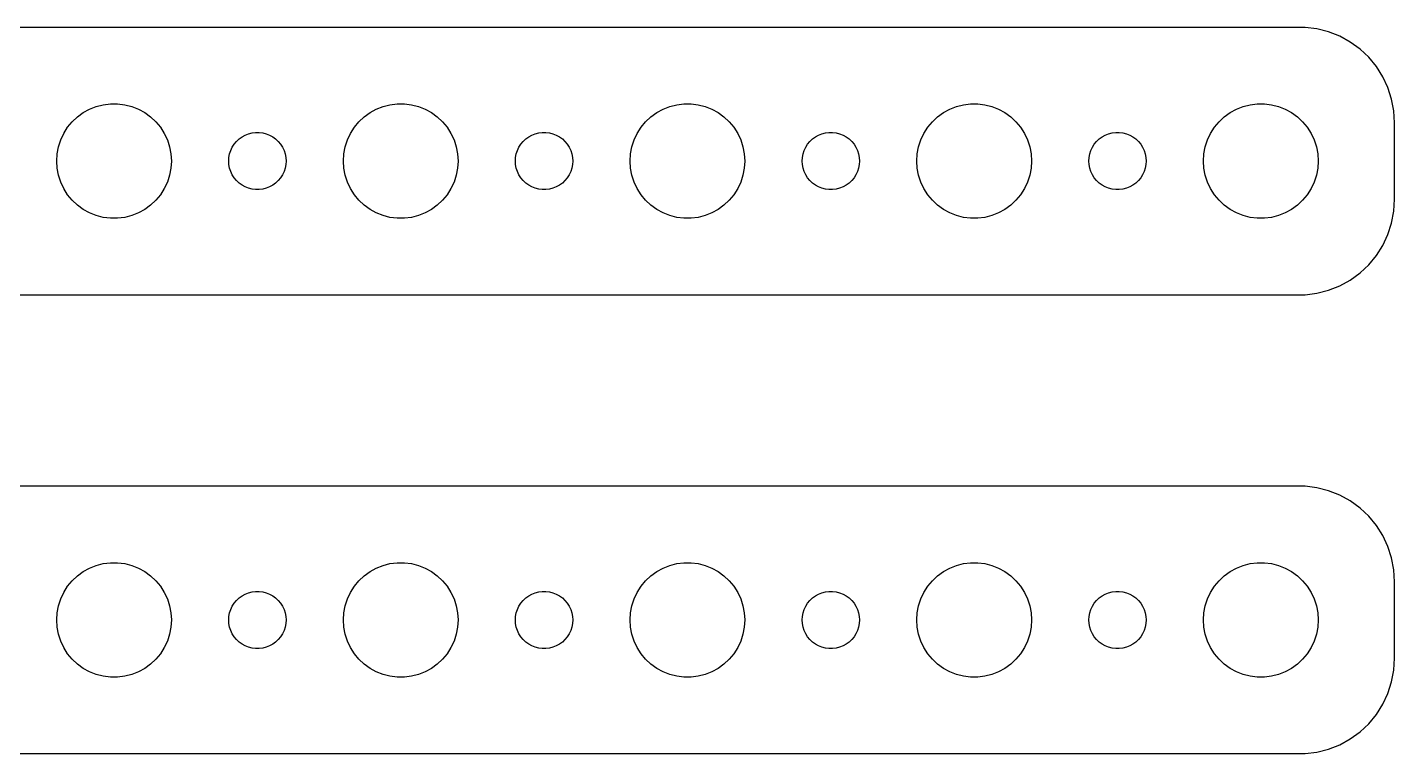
# Model space of a CAD drawing. Header units: metres. Extents: x -142 to 142, y 113 to 223.
# Drawn here: x 70.5 to 142, y 113 to 151 of the extents above; entities that cross this region are included whole.
import ezdxf

# ---------------------------------------------------------------- set-up
doc = ezdxf.new("R2010")
doc.units = ezdxf.units.M

msp = doc.modelspace()

# ---------------------------------------------------------------- linework, layer by layer
for p, q in [((137.314, 150.99), (-137.314, 150.99)), ((137.937, 150.911), (137.314, 150.99)), ((138.545, 150.755), (137.937, 150.911)), ((139.129, 150.524), (138.545, 150.755)), ((139.679, 150.222), (139.129, 150.524)), ((140.187, 149.853), (139.679, 150.222)), ((140.645, 149.423), (140.187, 149.853)), ((141.045, 148.939), (140.645, 149.423)), ((141.382, 148.409), (141.045, 148.939)), ((141.649, 147.841), (141.382, 148.409)), ((141.843, 147.243), (141.649, 147.841)), ((73.3925, 146.533), (73.7227, 146.714)), ((73.7227, 146.714), (74.073, 146.853)), ((74.073, 146.853), (74.4379, 146.947)), ((74.4379, 146.947), (74.8116, 146.994)), ((74.8116, 146.994), (75.1884, 146.994)), ((75.1884, 146.994), (75.5621, 146.947)), ((75.5621, 146.947), (75.927, 146.853)), ((75.927, 146.853), (76.2773, 146.714)), ((76.2773, 146.714), (76.6075, 146.533)), ((88.3925, 146.533), (88.7227, 146.714)), ((88.7227, 146.714), (89.073, 146.853)), ((89.073, 146.853), (89.4379, 146.947)), ((89.4379, 146.947), (89.8116, 146.994)), ((89.8116, 146.994), (90.1884, 146.994)), ((90.1884, 146.994), (90.5621, 146.947)), ((90.5621, 146.947), (90.927, 146.853)), ((90.927, 146.853), (91.2773, 146.714)), ((91.2773, 146.714), (91.6075, 146.533)), ((103.393, 146.533), (103.723, 146.714)), ((103.723, 146.714), (104.073, 146.853)), ((104.073, 146.853), (104.438, 146.947)), ((104.438, 146.947), (104.812, 146.994)), ((104.812, 146.994), (105.188, 146.994)), ((105.188, 146.994), (105.562, 146.947)), ((105.562, 146.947), (105.927, 146.853)), ((105.927, 146.853), (106.277, 146.714)), ((106.277, 146.714), (106.607, 146.533)), ((118.393, 146.533), (118.723, 146.714)), ((118.723, 146.714), (119.073, 146.853)), ((119.073, 146.853), (119.438, 146.947)), ((119.438, 146.947), (119.812, 146.994)), ((119.812, 146.994), (120.188, 146.994)), ((120.188, 146.994), (120.562, 146.947)), ((120.562, 146.947), (120.927, 146.853)), ((120.927, 146.853), (121.277, 146.714)), ((121.277, 146.714), (121.607, 146.533)), ((133.393, 146.533), (133.723, 146.714)), ((133.723, 146.714), (134.073, 146.853)), ((134.073, 146.853), (134.438, 146.947)), ((134.438, 146.947), (134.812, 146.994)), ((134.812, 146.994), (135.188, 146.994)), ((135.188, 146.994), (135.562, 146.947)), ((135.562, 146.947), (135.927, 146.853)), ((135.927, 146.853), (136.277, 146.714)), ((136.277, 146.714), (136.607, 146.533)), ((141.961, 146.627), (141.843, 147.243)), ((72.573, 145.763), (72.8131, 146.054)), ((72.8131, 146.054), (73.0877, 146.312)), ((73.0877, 146.312), (73.3925, 146.533)), ((76.6075, 146.533), (76.9123, 146.312)), ((76.9123, 146.312), (77.1869, 146.054)), ((77.1869, 146.054), (77.427, 145.763)), ((87.573, 145.763), (87.8131, 146.054)), ((87.8131, 146.054), (88.0877, 146.312)), ((88.0877, 146.312), (88.3925, 146.533)), ((91.6075, 146.533), (91.9123, 146.312)), ((91.9123, 146.312), (92.1869, 146.054)), ((92.1869, 146.054), (92.427, 145.763)), ((102.573, 145.763), (102.813, 146.054)), ((102.813, 146.054), (103.088, 146.312)), ((103.088, 146.312), (103.393, 146.533)), ((106.607, 146.533), (106.912, 146.312)), ((106.912, 146.312), (107.187, 146.054)), ((107.187, 146.054), (107.427, 145.763)), ((117.573, 145.763), (117.813, 146.054)), ((117.813, 146.054), (118.088, 146.312)), ((118.088, 146.312), (118.393, 146.533)), ((121.607, 146.533), (121.912, 146.312)), ((121.912, 146.312), (122.187, 146.054)), ((122.187, 146.054), (122.427, 145.763)), ((132.573, 145.763), (132.813, 146.054)), ((132.813, 146.054), (133.088, 146.312)), ((133.088, 146.312), (133.393, 146.533)), ((136.607, 146.533), (136.912, 146.312)), ((136.912, 146.312), (137.187, 146.054)), ((137.187, 146.054), (137.427, 145.763)), ((142, 146), (141.961, 146.627)), ((142, 142), (142, 146)), ((72.2107, 145.104), (72.3711, 145.445)), ((72.3711, 145.445), (72.573, 145.763)), ((77.427, 145.763), (77.6289, 145.445)), ((77.6289, 145.445), (77.7893, 145.104)), ((81.5439, 145.156), (81.6963, 145.266)), ((81.6963, 145.266), (81.8613, 145.357)), ((81.8613, 145.357), (82.0365, 145.427)), ((82.0365, 145.427), (82.2189, 145.473)), ((82.2189, 145.473), (82.4058, 145.497)), ((82.4058, 145.497), (82.5942, 145.497)), ((82.5942, 145.497), (82.7811, 145.473)), ((82.7811, 145.473), (82.9635, 145.427)), ((82.9635, 145.427), (83.1387, 145.357)), ((83.1387, 145.357), (83.3037, 145.266)), ((83.3037, 145.266), (83.4561, 145.156)), ((87.2107, 145.104), (87.3711, 145.445)), ((87.3711, 145.445), (87.573, 145.763)), ((92.427, 145.763), (92.6289, 145.445)), ((92.6289, 145.445), (92.7893, 145.104)), ((96.5439, 145.156), (96.6963, 145.266)), ((96.6963, 145.266), (96.8613, 145.357)), ((96.8613, 145.357), (97.0365, 145.427)), ((97.0365, 145.427), (97.2189, 145.473)), ((97.2189, 145.473), (97.4058, 145.497)), ((97.4058, 145.497), (97.5942, 145.497)), ((97.5942, 145.497), (97.7811, 145.473)), ((97.7811, 145.473), (97.9635, 145.427)), ((97.9635, 145.427), (98.1387, 145.357)), ((98.1387, 145.357), (98.3037, 145.266)), ((98.3037, 145.266), (98.4561, 145.156)), ((102.211, 145.104), (102.371, 145.445)), ((102.371, 145.445), (102.573, 145.763)), ((107.427, 145.763), (107.629, 145.445)), ((107.629, 145.445), (107.789, 145.104)), ((111.544, 145.156), (111.696, 145.266)), ((111.696, 145.266), (111.861, 145.357)), ((111.861, 145.357), (112.036, 145.427)), ((112.036, 145.427), (112.219, 145.473)), ((112.219, 145.473), (112.406, 145.497)), ((112.406, 145.497), (112.594, 145.497)), ((112.594, 145.497), (112.781, 145.473)), ((112.781, 145.473), (112.964, 145.427)), ((112.964, 145.427), (113.139, 145.357)), ((113.139, 145.357), (113.304, 145.266)), ((113.304, 145.266), (113.456, 145.156)), ((117.211, 145.104), (117.371, 145.445)), ((117.371, 145.445), (117.573, 145.763)), ((122.427, 145.763), (122.629, 145.445)), ((122.629, 145.445), (122.789, 145.104)), ((126.544, 145.156), (126.696, 145.266)), ((126.696, 145.266), (126.861, 145.357)), ((126.861, 145.357), (127.036, 145.427)), ((127.036, 145.427), (127.219, 145.473)), ((127.219, 145.473), (127.406, 145.497)), ((127.406, 145.497), (127.594, 145.497)), ((127.594, 145.497), (127.781, 145.473)), ((127.781, 145.473), (127.964, 145.427)), ((127.964, 145.427), (128.139, 145.357)), ((128.139, 145.357), (128.304, 145.266)), ((128.304, 145.266), (128.456, 145.156)), ((132.211, 145.104), (132.371, 145.445)), ((132.371, 145.445), (132.573, 145.763)), ((137.427, 145.763), (137.629, 145.445)), ((137.629, 145.445), (137.789, 145.104)), ((72.0237, 144.376), (72.0943, 144.746)), ((72.0943, 144.746), (72.2107, 145.104)), ((77.7893, 145.104), (77.9057, 144.746)), ((77.9057, 144.746), (77.9763, 144.376)), ((81.0471, 144.373), (81.1053, 144.552)), ((81.1053, 144.552), (81.1855, 144.723)), ((81.1855, 144.723), (81.2865, 144.882)), ((81.2865, 144.882), (81.4065, 145.027)), ((81.4065, 145.027), (81.5439, 145.156)), ((83.4561, 145.156), (83.5934, 145.027)), ((83.5934, 145.027), (83.7135, 144.882)), ((83.7135, 144.882), (83.8145, 144.723)), ((83.8145, 144.723), (83.8947, 144.552)), ((83.8947, 144.552), (83.9529, 144.373)), ((87.0237, 144.376), (87.0943, 144.746)), ((87.0943, 144.746), (87.2107, 145.104)), ((92.7893, 145.104), (92.9057, 144.746)), ((92.9057, 144.746), (92.9763, 144.376)), ((96.0471, 144.373), (96.1053, 144.552)), ((96.1053, 144.552), (96.1855, 144.723)), ((96.1855, 144.723), (96.2865, 144.882)), ((96.2865, 144.882), (96.4065, 145.027)), ((96.4065, 145.027), (96.5439, 145.156)), ((98.4561, 145.156), (98.5934, 145.027)), ((98.5934, 145.027), (98.7135, 144.882)), ((98.7135, 144.882), (98.8145, 144.723)), ((98.8145, 144.723), (98.8947, 144.552)), ((98.8947, 144.552), (98.9529, 144.373)), ((102.024, 144.376), (102.094, 144.746)), ((102.094, 144.746), (102.211, 145.104)), ((107.789, 145.104), (107.906, 144.746)), ((107.906, 144.746), (107.976, 144.376)), ((111.047, 144.373), (111.105, 144.552)), ((111.105, 144.552), (111.186, 144.723)), ((111.186, 144.723), (111.286, 144.882)), ((111.286, 144.882), (111.407, 145.027)), ((111.407, 145.027), (111.544, 145.156)), ((113.456, 145.156), (113.593, 145.027)), ((113.593, 145.027), (113.714, 144.882)), ((113.714, 144.882), (113.814, 144.723)), ((113.814, 144.723), (113.895, 144.552)), ((113.895, 144.552), (113.953, 144.373)), ((117.024, 144.376), (117.094, 144.746)), ((117.094, 144.746), (117.211, 145.104)), ((122.789, 145.104), (122.906, 144.746)), ((122.906, 144.746), (122.976, 144.376)), ((126.047, 144.373), (126.105, 144.552)), ((126.105, 144.552), (126.186, 144.723)), ((126.186, 144.723), (126.286, 144.882)), ((126.286, 144.882), (126.407, 145.027)), ((126.407, 145.027), (126.544, 145.156)), ((128.456, 145.156), (128.593, 145.027)), ((128.593, 145.027), (128.714, 144.882)), ((128.714, 144.882), (128.814, 144.723)), ((128.814, 144.723), (128.895, 144.552)), ((128.895, 144.552), (128.953, 144.373)), ((132.024, 144.376), (132.094, 144.746)), ((132.094, 144.746), (132.211, 145.104)), ((137.789, 145.104), (137.906, 144.746)), ((137.906, 144.746), (137.976, 144.376)), ((72, 144), (72.0237, 144.376)), ((72.0237, 143.624), (72, 144)), ((77.9763, 144.376), (78, 144)), ((78, 144), (77.9763, 143.624)), ((81, 144), (81.0118, 144.188)), ((81.0118, 143.812), (81, 144)), ((81.0118, 144.188), (81.0471, 144.373)), ((81.0471, 143.627), (81.0118, 143.812)), ((83.9529, 144.373), (83.9882, 144.188)), ((83.9882, 143.812), (83.9529, 143.627)), ((83.9882, 144.188), (84, 144)), ((84, 144), (83.9882, 143.812)), ((87, 144), (87.0237, 144.376)), ((87.0237, 143.624), (87, 144)), ((92.9763, 144.376), (93, 144)), ((93, 144), (92.9763, 143.624)), ((96, 144), (96.0118, 144.188)), ((96.0118, 143.812), (96, 144)), ((96.0118, 144.188), (96.0471, 144.373)), ((96.0471, 143.627), (96.0118, 143.812)), ((98.9529, 144.373), (98.9882, 144.188)), ((98.9882, 143.812), (98.9529, 143.627)), ((98.9882, 144.188), (99, 144)), ((99, 144), (98.9882, 143.812)), ((102, 144), (102.024, 144.376)), ((102.024, 143.624), (102, 144)), ((107.976, 144.376), (108, 144)), ((108, 144), (107.976, 143.624)), ((111, 144), (111.012, 144.188)), ((111.012, 143.812), (111, 144)), ((111.012, 144.188), (111.047, 144.373)), ((111.047, 143.627), (111.012, 143.812)), ((113.953, 144.373), (113.988, 144.188)), ((113.988, 143.812), (113.953, 143.627)), ((113.988, 144.188), (114, 144)), ((114, 144), (113.988, 143.812)), ((117, 144), (117.024, 144.376)), ((117.024, 143.624), (117, 144)), ((122.976, 144.376), (123, 144)), ((123, 144), (122.976, 143.624)), ((126, 144), (126.012, 144.188)), ((126.012, 143.812), (126, 144)), ((126.012, 144.188), (126.047, 144.373)), ((126.047, 143.627), (126.012, 143.812)), ((128.953, 144.373), (128.988, 144.188)), ((128.988, 143.812), (128.953, 143.627)), ((128.988, 144.188), (129, 144)), ((129, 144), (128.988, 143.812)), ((132, 144), (132.024, 144.376)), ((132.024, 143.624), (132, 144)), ((137.976, 144.376), (138, 144)), ((138, 144), (137.976, 143.624)), ((72.0943, 143.254), (72.0237, 143.624)), ((72.2107, 142.896), (72.0943, 143.254)), ((77.9057, 143.254), (77.7893, 142.896)), ((77.9763, 143.624), (77.9057, 143.254)), ((81.1053, 143.448), (81.0471, 143.627)), ((81.1855, 143.277), (81.1053, 143.448)), ((81.2865, 143.118), (81.1855, 143.277)), ((81.4065, 142.973), (81.2865, 143.118)), ((83.7135, 143.118), (83.5934, 142.973)), ((83.8145, 143.277), (83.7135, 143.118)), ((83.8947, 143.448), (83.8145, 143.277)), ((83.9529, 143.627), (83.8947, 143.448)), ((87.0943, 143.254), (87.0237, 143.624)), ((87.2107, 142.896), (87.0943, 143.254)), ((92.9057, 143.254), (92.7893, 142.896)), ((92.9763, 143.624), (92.9057, 143.254)), ((96.1053, 143.448), (96.0471, 143.627)), ((96.1855, 143.277), (96.1053, 143.448)), ((96.2865, 143.118), (96.1855, 143.277)), ((96.4065, 142.973), (96.2865, 143.118)), ((98.7135, 143.118), (98.5934, 142.973)), ((98.8145, 143.277), (98.7135, 143.118)), ((98.8947, 143.448), (98.8145, 143.277)), ((98.9529, 143.627), (98.8947, 143.448)), ((102.094, 143.254), (102.024, 143.624)), ((102.211, 142.896), (102.094, 143.254)), ((107.906, 143.254), (107.789, 142.896)), ((107.976, 143.624), (107.906, 143.254)), ((111.105, 143.448), (111.047, 143.627)), ((111.186, 143.277), (111.105, 143.448)), ((111.286, 143.118), (111.186, 143.277)), ((111.407, 142.973), (111.286, 143.118)), ((113.714, 143.118), (113.593, 142.973)), ((113.814, 143.277), (113.714, 143.118)), ((113.895, 143.448), (113.814, 143.277)), ((113.953, 143.627), (113.895, 143.448)), ((117.094, 143.254), (117.024, 143.624)), ((117.211, 142.896), (117.094, 143.254)), ((122.906, 143.254), (122.789, 142.896)), ((122.976, 143.624), (122.906, 143.254)), ((126.105, 143.448), (126.047, 143.627)), ((126.186, 143.277), (126.105, 143.448)), ((126.286, 143.118), (126.186, 143.277)), ((126.407, 142.973), (126.286, 143.118)), ((128.714, 143.118), (128.593, 142.973)), ((128.814, 143.277), (128.714, 143.118)), ((128.895, 143.448), (128.814, 143.277)), ((128.953, 143.627), (128.895, 143.448)), ((132.094, 143.254), (132.024, 143.624)), ((132.211, 142.896), (132.094, 143.254)), ((137.906, 143.254), (137.789, 142.896)), ((137.976, 143.624), (137.906, 143.254)), ((72.3711, 142.555), (72.2107, 142.896)), ((72.573, 142.237), (72.3711, 142.555)), ((77.6289, 142.555), (77.427, 142.237)), ((77.7893, 142.896), (77.6289, 142.555)), ((81.5439, 142.844), (81.4065, 142.973)), ((81.6963, 142.734), (81.5439, 142.844)), ((81.8613, 142.643), (81.6963, 142.734)), ((82.0365, 142.573), (81.8613, 142.643)), ((82.2189, 142.527), (82.0365, 142.573)), ((82.4058, 142.503), (82.2189, 142.527)), ((82.5942, 142.503), (82.4058, 142.503)), ((82.7811, 142.527), (82.5942, 142.503)), ((82.9635, 142.573), (82.7811, 142.527)), ((83.1387, 142.643), (82.9635, 142.573)), ((83.3037, 142.734), (83.1387, 142.643)), ((83.4561, 142.844), (83.3037, 142.734)), ((83.5934, 142.973), (83.4561, 142.844)), ((87.3711, 142.555), (87.2107, 142.896)), ((87.573, 142.237), (87.3711, 142.555)), ((92.6289, 142.555), (92.427, 142.237)), ((92.7893, 142.896), (92.6289, 142.555)), ((96.5439, 142.844), (96.4065, 142.973)), ((96.6963, 142.734), (96.5439, 142.844)), ((96.8613, 142.643), (96.6963, 142.734)), ((97.0365, 142.573), (96.8613, 142.643)), ((97.2189, 142.527), (97.0365, 142.573)), ((97.4058, 142.503), (97.2189, 142.527)), ((97.5942, 142.503), (97.4058, 142.503)), ((97.7811, 142.527), (97.5942, 142.503)), ((97.9635, 142.573), (97.7811, 142.527)), ((98.1387, 142.643), (97.9635, 142.573)), ((98.3037, 142.734), (98.1387, 142.643)), ((98.4561, 142.844), (98.3037, 142.734)), ((98.5934, 142.973), (98.4561, 142.844)), ((102.371, 142.555), (102.211, 142.896)), ((102.573, 142.237), (102.371, 142.555)), ((107.629, 142.555), (107.427, 142.237)), ((107.789, 142.896), (107.629, 142.555)), ((111.544, 142.844), (111.407, 142.973)), ((111.696, 142.734), (111.544, 142.844)), ((111.861, 142.643), (111.696, 142.734)), ((112.036, 142.573), (111.861, 142.643)), ((112.219, 142.527), (112.036, 142.573)), ((112.406, 142.503), (112.219, 142.527)), ((112.594, 142.503), (112.406, 142.503)), ((112.781, 142.527), (112.594, 142.503)), ((112.964, 142.573), (112.781, 142.527)), ((113.139, 142.643), (112.964, 142.573)), ((113.304, 142.734), (113.139, 142.643)), ((113.456, 142.844), (113.304, 142.734)), ((113.593, 142.973), (113.456, 142.844)), ((117.371, 142.555), (117.211, 142.896)), ((117.573, 142.237), (117.371, 142.555)), ((122.629, 142.555), (122.427, 142.237)), ((122.789, 142.896), (122.629, 142.555)), ((126.544, 142.844), (126.407, 142.973)), ((126.696, 142.734), (126.544, 142.844)), ((126.861, 142.643), (126.696, 142.734)), ((127.036, 142.573), (126.861, 142.643)), ((127.219, 142.527), (127.036, 142.573)), ((127.406, 142.503), (127.219, 142.527)), ((127.594, 142.503), (127.406, 142.503)), ((127.781, 142.527), (127.594, 142.503)), ((127.964, 142.573), (127.781, 142.527)), ((128.139, 142.643), (127.964, 142.573)), ((128.304, 142.734), (128.139, 142.643)), ((128.456, 142.844), (128.304, 142.734)), ((128.593, 142.973), (128.456, 142.844)), ((132.371, 142.555), (132.211, 142.896)), ((132.573, 142.237), (132.371, 142.555)), ((137.629, 142.555), (137.427, 142.237)), ((137.789, 142.896), (137.629, 142.555)), ((72.8131, 141.946), (72.573, 142.237)), ((73.0877, 141.688), (72.8131, 141.946)), ((73.3925, 141.467), (73.0877, 141.688)), ((76.9123, 141.688), (76.6075, 141.467)), ((77.1869, 141.946), (76.9123, 141.688)), ((77.427, 142.237), (77.1869, 141.946)), ((87.8131, 141.946), (87.573, 142.237)), ((88.0877, 141.688), (87.8131, 141.946)), ((88.3925, 141.467), (88.0877, 141.688)), ((91.9123, 141.688), (91.6075, 141.467)), ((92.1869, 141.946), (91.9123, 141.688)), ((92.427, 142.237), (92.1869, 141.946)), ((102.813, 141.946), (102.573, 142.237)), ((103.088, 141.688), (102.813, 141.946)), ((103.393, 141.467), (103.088, 141.688)), ((106.912, 141.688), (106.607, 141.467)), ((107.187, 141.946), (106.912, 141.688)), ((107.427, 142.237), (107.187, 141.946)), ((117.813, 141.946), (117.573, 142.237)), ((118.088, 141.688), (117.813, 141.946)), ((118.393, 141.467), (118.088, 141.688)), ((121.912, 141.688), (121.607, 141.467)), ((122.187, 141.946), (121.912, 141.688)), ((122.427, 142.237), (122.187, 141.946)), ((132.813, 141.946), (132.573, 142.237)), ((133.088, 141.688), (132.813, 141.946)), ((133.393, 141.467), (133.088, 141.688)), ((136.912, 141.688), (136.607, 141.467)), ((137.187, 141.946), (136.912, 141.688)), ((137.427, 142.237), (137.187, 141.946)), ((141.961, 141.373), (142, 142)), ((73.7227, 141.286), (73.3925, 141.467)), ((74.073, 141.147), (73.7227, 141.286)), ((74.4379, 141.053), (74.073, 141.147)), ((74.8116, 141.006), (74.4379, 141.053)), ((75.1884, 141.006), (74.8116, 141.006)), ((75.5621, 141.053), (75.1884, 141.006)), ((75.927, 141.147), (75.5621, 141.053)), ((76.2773, 141.286), (75.927, 141.147)), ((76.6075, 141.467), (76.2773, 141.286)), ((88.7227, 141.286), (88.3925, 141.467)), ((89.073, 141.147), (88.7227, 141.286)), ((89.4379, 141.053), (89.073, 141.147)), ((89.8116, 141.006), (89.4379, 141.053)), ((90.1884, 141.006), (89.8116, 141.006)), ((90.5621, 141.053), (90.1884, 141.006)), ((90.927, 141.147), (90.5621, 141.053)), ((91.2773, 141.286), (90.927, 141.147)), ((91.6075, 141.467), (91.2773, 141.286)), ((103.723, 141.286), (103.393, 141.467)), ((104.073, 141.147), (103.723, 141.286)), ((104.438, 141.053), (104.073, 141.147)), ((104.812, 141.006), (104.438, 141.053)), ((105.188, 141.006), (104.812, 141.006)), ((105.562, 141.053), (105.188, 141.006)), ((105.927, 141.147), (105.562, 141.053)), ((106.277, 141.286), (105.927, 141.147)), ((106.607, 141.467), (106.277, 141.286)), ((118.723, 141.286), (118.393, 141.467)), ((119.073, 141.147), (118.723, 141.286)), ((119.438, 141.053), (119.073, 141.147)), ((119.812, 141.006), (119.438, 141.053)), ((120.188, 141.006), (119.812, 141.006)), ((120.562, 141.053), (120.188, 141.006)), ((120.927, 141.147), (120.562, 141.053)), ((121.277, 141.286), (120.927, 141.147)), ((121.607, 141.467), (121.277, 141.286)), ((133.723, 141.286), (133.393, 141.467)), ((134.073, 141.147), (133.723, 141.286)), ((134.438, 141.053), (134.073, 141.147)), ((134.812, 141.006), (134.438, 141.053)), ((135.188, 141.006), (134.812, 141.006)), ((135.562, 141.053), (135.188, 141.006)), ((135.927, 141.147), (135.562, 141.053)), ((136.277, 141.286), (135.927, 141.147)), ((136.607, 141.467), (136.277, 141.286)), ((141.843, 140.757), (141.961, 141.373)), ((141.649, 140.159), (141.843, 140.757)), ((141.045, 139.061), (141.382, 139.591)), ((141.382, 139.591), (141.649, 140.159)), ((140.645, 138.577), (141.045, 139.061)), ((139.679, 137.778), (140.187, 138.147)), ((140.187, 138.147), (140.645, 138.577)), ((138.545, 137.245), (139.129, 137.476)), ((139.129, 137.476), (139.679, 137.778)), ((-137.314, 137.01), (137.314, 137.01)), ((137.314, 137.01), (137.937, 137.089)), ((137.937, 137.089), (138.545, 137.245)), ((137.314, 126.99), (-137.314, 126.99)), ((137.937, 126.911), (137.314, 126.99)), ((138.545, 126.755), (137.937, 126.911)), ((139.129, 126.524), (138.545, 126.755)), ((139.679, 126.222), (139.129, 126.524)), ((140.187, 125.853), (139.679, 126.222)), ((140.645, 125.423), (140.187, 125.853)), ((141.045, 124.939), (140.645, 125.423)), ((141.382, 124.409), (141.045, 124.939)), ((141.649, 123.841), (141.382, 124.409)), ((141.843, 123.243), (141.649, 123.841)), ((141.961, 122.627), (141.843, 123.243)), ((73.0877, 122.312), (73.3925, 122.533)), ((73.3925, 122.533), (73.7227, 122.714)), ((73.7227, 122.714), (74.073, 122.853)), ((74.073, 122.853), (74.4379, 122.947)), ((74.4379, 122.947), (74.8116, 122.994)), ((74.8116, 122.994), (75.1884, 122.994)), ((75.1884, 122.994), (75.5621, 122.947)), ((75.5621, 122.947), (75.927, 122.853)), ((75.927, 122.853), (76.2773, 122.714)), ((76.2773, 122.714), (76.6075, 122.533)), ((76.6075, 122.533), (76.9123, 122.312)), ((88.0877, 122.312), (88.3925, 122.533)), ((88.3925, 122.533), (88.7227, 122.714)), ((88.7227, 122.714), (89.073, 122.853)), ((89.073, 122.853), (89.4379, 122.947)), ((89.4379, 122.947), (89.8116, 122.994)), ((89.8116, 122.994), (90.1884, 122.994)), ((90.1884, 122.994), (90.5621, 122.947)), ((90.5621, 122.947), (90.927, 122.853)), ((90.927, 122.853), (91.2773, 122.714)), ((91.2773, 122.714), (91.6075, 122.533)), ((91.6075, 122.533), (91.9123, 122.312)), ((103.088, 122.312), (103.393, 122.533)), ((103.393, 122.533), (103.723, 122.714)), ((103.723, 122.714), (104.073, 122.853)), ((104.073, 122.853), (104.438, 122.947)), ((104.438, 122.947), (104.812, 122.994)), ((104.812, 122.994), (105.188, 122.994)), ((105.188, 122.994), (105.562, 122.947)), ((105.562, 122.947), (105.927, 122.853)), ((105.927, 122.853), (106.277, 122.714)), ((106.277, 122.714), (106.607, 122.533)), ((106.607, 122.533), (106.912, 122.312)), ((118.088, 122.312), (118.393, 122.533)), ((118.393, 122.533), (118.723, 122.714)), ((118.723, 122.714), (119.073, 122.853)), ((119.073, 122.853), (119.438, 122.947)), ((119.438, 122.947), (119.812, 122.994)), ((119.812, 122.994), (120.188, 122.994)), ((120.188, 122.994), (120.562, 122.947)), ((120.562, 122.947), (120.927, 122.853)), ((120.927, 122.853), (121.277, 122.714)), ((121.277, 122.714), (121.607, 122.533)), ((121.607, 122.533), (121.912, 122.312)), ((133.088, 122.312), (133.393, 122.533)), ((133.393, 122.533), (133.723, 122.714)), ((133.723, 122.714), (134.073, 122.853)), ((134.073, 122.853), (134.438, 122.947)), ((134.438, 122.947), (134.812, 122.994)), ((134.812, 122.994), (135.188, 122.994)), ((135.188, 122.994), (135.562, 122.947)), ((135.562, 122.947), (135.927, 122.853)), ((135.927, 122.853), (136.277, 122.714)), ((136.277, 122.714), (136.607, 122.533)), ((136.607, 122.533), (136.912, 122.312)), ((142, 122), (141.961, 122.627)), ((72.3711, 121.445), (72.573, 121.763)), ((72.573, 121.763), (72.8131, 122.054)), ((72.8131, 122.054), (73.0877, 122.312)), ((76.9123, 122.312), (77.1869, 122.054)), ((77.1869, 122.054), (77.427, 121.763)), ((77.427, 121.763), (77.6289, 121.445)), ((87.3711, 121.445), (87.573, 121.763)), ((87.573, 121.763), (87.8131, 122.054)), ((87.8131, 122.054), (88.0877, 122.312)), ((91.9123, 122.312), (92.1869, 122.054)), ((92.1869, 122.054), (92.427, 121.763)), ((92.427, 121.763), (92.6289, 121.445)), ((102.371, 121.445), (102.573, 121.763)), ((102.573, 121.763), (102.813, 122.054)), ((102.813, 122.054), (103.088, 122.312)), ((106.912, 122.312), (107.187, 122.054)), ((107.187, 122.054), (107.427, 121.763)), ((107.427, 121.763), (107.629, 121.445)), ((117.371, 121.445), (117.573, 121.763)), ((117.573, 121.763), (117.813, 122.054)), ((117.813, 122.054), (118.088, 122.312)), ((121.912, 122.312), (122.187, 122.054)), ((122.187, 122.054), (122.427, 121.763)), ((122.427, 121.763), (122.629, 121.445)), ((132.371, 121.445), (132.573, 121.763)), ((132.573, 121.763), (132.813, 122.054)), ((132.813, 122.054), (133.088, 122.312)), ((136.912, 122.312), (137.187, 122.054)), ((137.187, 122.054), (137.427, 121.763)), ((137.427, 121.763), (137.629, 121.445)), ((142, 118), (142, 122)), ((72.0943, 120.746), (72.2107, 121.104)), ((72.2107, 121.104), (72.3711, 121.445)), ((77.6289, 121.445), (77.7893, 121.104)), ((77.7893, 121.104), (77.9057, 120.746)), ((81.2865, 120.882), (81.4065, 121.027)), ((81.4065, 121.027), (81.5439, 121.156)), ((81.5439, 121.156), (81.6963, 121.266)), ((81.6963, 121.266), (81.8613, 121.357)), ((81.8613, 121.357), (82.0365, 121.427)), ((82.0365, 121.427), (82.2189, 121.473)), ((82.2189, 121.473), (82.4058, 121.497)), ((82.4058, 121.497), (82.5942, 121.497)), ((82.5942, 121.497), (82.7811, 121.473)), ((82.7811, 121.473), (82.9635, 121.427)), ((82.9635, 121.427), (83.1387, 121.357)), ((83.1387, 121.357), (83.3037, 121.266)), ((83.3037, 121.266), (83.4561, 121.156)), ((83.4561, 121.156), (83.5934, 121.027)), ((83.5934, 121.027), (83.7135, 120.882)), ((87.0943, 120.746), (87.2107, 121.104)), ((87.2107, 121.104), (87.3711, 121.445)), ((92.6289, 121.445), (92.7893, 121.104)), ((92.7893, 121.104), (92.9057, 120.746)), ((96.2865, 120.882), (96.4065, 121.027)), ((96.4065, 121.027), (96.5439, 121.156)), ((96.5439, 121.156), (96.6963, 121.266)), ((96.6963, 121.266), (96.8613, 121.357)), ((96.8613, 121.357), (97.0365, 121.427)), ((97.0365, 121.427), (97.2189, 121.473)), ((97.2189, 121.473), (97.4058, 121.497)), ((97.4058, 121.497), (97.5942, 121.497)), ((97.5942, 121.497), (97.7811, 121.473)), ((97.7811, 121.473), (97.9635, 121.427)), ((97.9635, 121.427), (98.1387, 121.357)), ((98.1387, 121.357), (98.3037, 121.266)), ((98.3037, 121.266), (98.4561, 121.156)), ((98.4561, 121.156), (98.5934, 121.027)), ((98.5934, 121.027), (98.7135, 120.882)), ((102.094, 120.746), (102.211, 121.104)), ((102.211, 121.104), (102.371, 121.445)), ((107.629, 121.445), (107.789, 121.104)), ((107.789, 121.104), (107.906, 120.746)), ((111.286, 120.882), (111.407, 121.027)), ((111.407, 121.027), (111.544, 121.156)), ((111.544, 121.156), (111.696, 121.266)), ((111.696, 121.266), (111.861, 121.357)), ((111.861, 121.357), (112.036, 121.427)), ((112.036, 121.427), (112.219, 121.473)), ((112.219, 121.473), (112.406, 121.497)), ((112.406, 121.497), (112.594, 121.497)), ((112.594, 121.497), (112.781, 121.473)), ((112.781, 121.473), (112.964, 121.427)), ((112.964, 121.427), (113.139, 121.357)), ((113.139, 121.357), (113.304, 121.266)), ((113.304, 121.266), (113.456, 121.156)), ((113.456, 121.156), (113.593, 121.027)), ((113.593, 121.027), (113.714, 120.882)), ((117.094, 120.746), (117.211, 121.104)), ((117.211, 121.104), (117.371, 121.445)), ((122.629, 121.445), (122.789, 121.104)), ((122.789, 121.104), (122.906, 120.746)), ((126.286, 120.882), (126.407, 121.027)), ((126.407, 121.027), (126.544, 121.156)), ((126.544, 121.156), (126.696, 121.266)), ((126.696, 121.266), (126.861, 121.357)), ((126.861, 121.357), (127.036, 121.427)), ((127.036, 121.427), (127.219, 121.473)), ((127.219, 121.473), (127.406, 121.497)), ((127.406, 121.497), (127.594, 121.497)), ((127.594, 121.497), (127.781, 121.473)), ((127.781, 121.473), (127.964, 121.427)), ((127.964, 121.427), (128.139, 121.357)), ((128.139, 121.357), (128.304, 121.266)), ((128.304, 121.266), (128.456, 121.156)), ((128.456, 121.156), (128.593, 121.027)), ((128.593, 121.027), (128.714, 120.882)), ((132.094, 120.746), (132.211, 121.104)), ((132.211, 121.104), (132.371, 121.445)), ((137.629, 121.445), (137.789, 121.104)), ((137.789, 121.104), (137.906, 120.746)), ((72, 120), (72.0237, 120.376)), ((72.0237, 120.376), (72.0943, 120.746)), ((77.9057, 120.746), (77.9763, 120.376)), ((77.9763, 120.376), (78, 120)), ((81, 120), (81.0118, 120.188)), ((81.0118, 120.188), (81.0471, 120.373)), ((81.0471, 120.373), (81.1053, 120.552)), ((81.1053, 120.552), (81.1855, 120.723)), ((81.1855, 120.723), (81.2865, 120.882)), ((83.7135, 120.882), (83.8145, 120.723)), ((83.8145, 120.723), (83.8947, 120.552)), ((83.8947, 120.552), (83.9529, 120.373)), ((83.9529, 120.373), (83.9882, 120.188)), ((83.9882, 120.188), (84, 120)), ((87, 120), (87.0237, 120.376)), ((87.0237, 120.376), (87.0943, 120.746)), ((92.9057, 120.746), (92.9763, 120.376)), ((92.9763, 120.376), (93, 120)), ((96, 120), (96.0118, 120.188)), ((96.0118, 120.188), (96.0471, 120.373)), ((96.0471, 120.373), (96.1053, 120.552)), ((96.1053, 120.552), (96.1855, 120.723)), ((96.1855, 120.723), (96.2865, 120.882)), ((98.7135, 120.882), (98.8145, 120.723)), ((98.8145, 120.723), (98.8947, 120.552)), ((98.8947, 120.552), (98.9529, 120.373)), ((98.9529, 120.373), (98.9882, 120.188)), ((98.9882, 120.188), (99, 120)), ((102, 120), (102.024, 120.376)), ((102.024, 120.376), (102.094, 120.746)), ((107.906, 120.746), (107.976, 120.376)), ((107.976, 120.376), (108, 120)), ((111, 120), (111.012, 120.188)), ((111.012, 120.188), (111.047, 120.373)), ((111.047, 120.373), (111.105, 120.552)), ((111.105, 120.552), (111.186, 120.723)), ((111.186, 120.723), (111.286, 120.882)), ((113.714, 120.882), (113.814, 120.723)), ((113.814, 120.723), (113.895, 120.552)), ((113.895, 120.552), (113.953, 120.373)), ((113.953, 120.373), (113.988, 120.188)), ((113.988, 120.188), (114, 120)), ((117, 120), (117.024, 120.376)), ((117.024, 120.376), (117.094, 120.746)), ((122.906, 120.746), (122.976, 120.376)), ((122.976, 120.376), (123, 120)), ((126, 120), (126.012, 120.188)), ((126.012, 120.188), (126.047, 120.373)), ((126.047, 120.373), (126.105, 120.552)), ((126.105, 120.552), (126.186, 120.723)), ((126.186, 120.723), (126.286, 120.882)), ((128.714, 120.882), (128.814, 120.723)), ((128.814, 120.723), (128.895, 120.552)), ((128.895, 120.552), (128.953, 120.373)), ((128.953, 120.373), (128.988, 120.188)), ((128.988, 120.188), (129, 120)), ((132, 120), (132.024, 120.376)), ((132.024, 120.376), (132.094, 120.746)), ((137.906, 120.746), (137.976, 120.376)), ((137.976, 120.376), (138, 120)), ((72.0237, 119.624), (72, 120)), ((72.0943, 119.254), (72.0237, 119.624)), ((77.9763, 119.624), (77.9057, 119.254)), ((78, 120), (77.9763, 119.624)), ((81.0118, 119.812), (81, 120)), ((81.0471, 119.627), (81.0118, 119.812)), ((81.1053, 119.448), (81.0471, 119.627)), ((83.9529, 119.627), (83.8947, 119.448)), ((83.9882, 119.812), (83.9529, 119.627)), ((84, 120), (83.9882, 119.812)), ((87.0237, 119.624), (87, 120)), ((87.0943, 119.254), (87.0237, 119.624)), ((92.9763, 119.624), (92.9057, 119.254)), ((93, 120), (92.9763, 119.624)), ((96.0118, 119.812), (96, 120)), ((96.0471, 119.627), (96.0118, 119.812)), ((96.1053, 119.448), (96.0471, 119.627)), ((98.9529, 119.627), (98.8947, 119.448)), ((98.9882, 119.812), (98.9529, 119.627)), ((99, 120), (98.9882, 119.812)), ((102.024, 119.624), (102, 120)), ((102.094, 119.254), (102.024, 119.624)), ((107.976, 119.624), (107.906, 119.254)), ((108, 120), (107.976, 119.624)), ((111.012, 119.812), (111, 120)), ((111.047, 119.627), (111.012, 119.812)), ((111.105, 119.448), (111.047, 119.627)), ((113.953, 119.627), (113.895, 119.448)), ((113.988, 119.812), (113.953, 119.627)), ((114, 120), (113.988, 119.812)), ((117.024, 119.624), (117, 120)), ((117.094, 119.254), (117.024, 119.624)), ((122.976, 119.624), (122.906, 119.254)), ((123, 120), (122.976, 119.624)), ((126.012, 119.812), (126, 120)), ((126.047, 119.627), (126.012, 119.812)), ((126.105, 119.448), (126.047, 119.627)), ((128.953, 119.627), (128.895, 119.448)), ((128.988, 119.812), (128.953, 119.627)), ((129, 120), (128.988, 119.812)), ((132.024, 119.624), (132, 120)), ((132.094, 119.254), (132.024, 119.624)), ((137.976, 119.624), (137.906, 119.254)), ((138, 120), (137.976, 119.624)), ((72.2107, 118.896), (72.0943, 119.254)), ((72.3711, 118.555), (72.2107, 118.896)), ((77.7893, 118.896), (77.6289, 118.555)), ((77.9057, 119.254), (77.7893, 118.896)), ((81.1855, 119.277), (81.1053, 119.448)), ((81.2865, 119.118), (81.1855, 119.277)), ((81.4065, 118.973), (81.2865, 119.118)), ((81.5439, 118.844), (81.4065, 118.973)), ((81.6963, 118.734), (81.5439, 118.844)), ((83.4561, 118.844), (83.3037, 118.734)), ((83.5934, 118.973), (83.4561, 118.844)), ((83.7135, 119.118), (83.5934, 118.973)), ((83.8145, 119.277), (83.7135, 119.118)), ((83.8947, 119.448), (83.8145, 119.277)), ((87.2107, 118.896), (87.0943, 119.254)), ((87.3711, 118.555), (87.2107, 118.896)), ((92.7893, 118.896), (92.6289, 118.555)), ((92.9057, 119.254), (92.7893, 118.896)), ((96.1855, 119.277), (96.1053, 119.448)), ((96.2865, 119.118), (96.1855, 119.277)), ((96.4065, 118.973), (96.2865, 119.118)), ((96.5439, 118.844), (96.4065, 118.973)), ((96.6963, 118.734), (96.5439, 118.844)), ((98.4561, 118.844), (98.3037, 118.734)), ((98.5934, 118.973), (98.4561, 118.844)), ((98.7135, 119.118), (98.5934, 118.973)), ((98.8145, 119.277), (98.7135, 119.118)), ((98.8947, 119.448), (98.8145, 119.277)), ((102.211, 118.896), (102.094, 119.254)), ((102.371, 118.555), (102.211, 118.896)), ((107.789, 118.896), (107.629, 118.555)), ((107.906, 119.254), (107.789, 118.896)), ((111.186, 119.277), (111.105, 119.448)), ((111.286, 119.118), (111.186, 119.277)), ((111.407, 118.973), (111.286, 119.118)), ((111.544, 118.844), (111.407, 118.973)), ((111.696, 118.734), (111.544, 118.844)), ((113.456, 118.844), (113.304, 118.734)), ((113.593, 118.973), (113.456, 118.844)), ((113.714, 119.118), (113.593, 118.973)), ((113.814, 119.277), (113.714, 119.118)), ((113.895, 119.448), (113.814, 119.277)), ((117.211, 118.896), (117.094, 119.254)), ((117.371, 118.555), (117.211, 118.896)), ((122.789, 118.896), (122.629, 118.555)), ((122.906, 119.254), (122.789, 118.896)), ((126.186, 119.277), (126.105, 119.448)), ((126.286, 119.118), (126.186, 119.277)), ((126.407, 118.973), (126.286, 119.118)), ((126.544, 118.844), (126.407, 118.973)), ((126.696, 118.734), (126.544, 118.844)), ((128.456, 118.844), (128.304, 118.734)), ((128.593, 118.973), (128.456, 118.844)), ((128.714, 119.118), (128.593, 118.973)), ((128.814, 119.277), (128.714, 119.118)), ((128.895, 119.448), (128.814, 119.277)), ((132.211, 118.896), (132.094, 119.254)), ((132.371, 118.555), (132.211, 118.896)), ((137.789, 118.896), (137.629, 118.555)), ((137.906, 119.254), (137.789, 118.896)), ((72.573, 118.237), (72.3711, 118.555)), ((72.8131, 117.946), (72.573, 118.237)), ((77.427, 118.237), (77.1869, 117.946)), ((77.6289, 118.555), (77.427, 118.237)), ((81.8613, 118.643), (81.6963, 118.734)), ((82.0365, 118.573), (81.8613, 118.643)), ((82.2189, 118.527), (82.0365, 118.573)), ((82.4058, 118.503), (82.2189, 118.527)), ((82.5942, 118.503), (82.4058, 118.503)), ((82.7811, 118.527), (82.5942, 118.503)), ((82.9635, 118.573), (82.7811, 118.527)), ((83.1387, 118.643), (82.9635, 118.573)), ((83.3037, 118.734), (83.1387, 118.643)), ((87.573, 118.237), (87.3711, 118.555)), ((87.8131, 117.946), (87.573, 118.237)), ((92.427, 118.237), (92.1869, 117.946)), ((92.6289, 118.555), (92.427, 118.237)), ((96.8613, 118.643), (96.6963, 118.734)), ((97.0365, 118.573), (96.8613, 118.643)), ((97.2189, 118.527), (97.0365, 118.573)), ((97.4058, 118.503), (97.2189, 118.527)), ((97.5942, 118.503), (97.4058, 118.503)), ((97.7811, 118.527), (97.5942, 118.503)), ((97.9635, 118.573), (97.7811, 118.527)), ((98.1387, 118.643), (97.9635, 118.573)), ((98.3037, 118.734), (98.1387, 118.643)), ((102.573, 118.237), (102.371, 118.555)), ((102.813, 117.946), (102.573, 118.237)), ((107.427, 118.237), (107.187, 117.946)), ((107.629, 118.555), (107.427, 118.237)), ((111.861, 118.643), (111.696, 118.734)), ((112.036, 118.573), (111.861, 118.643)), ((112.219, 118.527), (112.036, 118.573)), ((112.406, 118.503), (112.219, 118.527)), ((112.594, 118.503), (112.406, 118.503)), ((112.781, 118.527), (112.594, 118.503)), ((112.964, 118.573), (112.781, 118.527)), ((113.139, 118.643), (112.964, 118.573)), ((113.304, 118.734), (113.139, 118.643)), ((117.573, 118.237), (117.371, 118.555)), ((117.813, 117.946), (117.573, 118.237)), ((122.427, 118.237), (122.187, 117.946)), ((122.629, 118.555), (122.427, 118.237)), ((126.861, 118.643), (126.696, 118.734)), ((127.036, 118.573), (126.861, 118.643)), ((127.219, 118.527), (127.036, 118.573)), ((127.406, 118.503), (127.219, 118.527)), ((127.594, 118.503), (127.406, 118.503)), ((127.781, 118.527), (127.594, 118.503)), ((127.964, 118.573), (127.781, 118.527)), ((128.139, 118.643), (127.964, 118.573)), ((128.304, 118.734), (128.139, 118.643)), ((132.573, 118.237), (132.371, 118.555)), ((132.813, 117.946), (132.573, 118.237)), ((137.427, 118.237), (137.187, 117.946)), ((137.629, 118.555), (137.427, 118.237)), ((73.0877, 117.688), (72.8131, 117.946)), ((73.3925, 117.467), (73.0877, 117.688)), ((73.7227, 117.286), (73.3925, 117.467)), ((76.6075, 117.467), (76.2773, 117.286)), ((76.9123, 117.688), (76.6075, 117.467)), ((77.1869, 117.946), (76.9123, 117.688)), ((88.0877, 117.688), (87.8131, 117.946)), ((88.3925, 117.467), (88.0877, 117.688)), ((88.7227, 117.286), (88.3925, 117.467)), ((91.6075, 117.467), (91.2773, 117.286)), ((91.9123, 117.688), (91.6075, 117.467)), ((92.1869, 117.946), (91.9123, 117.688)), ((103.088, 117.688), (102.813, 117.946)), ((103.393, 117.467), (103.088, 117.688)), ((103.723, 117.286), (103.393, 117.467)), ((106.607, 117.467), (106.277, 117.286)), ((106.912, 117.688), (106.607, 117.467)), ((107.187, 117.946), (106.912, 117.688)), ((118.088, 117.688), (117.813, 117.946)), ((118.393, 117.467), (118.088, 117.688)), ((118.723, 117.286), (118.393, 117.467)), ((121.607, 117.467), (121.277, 117.286)), ((121.912, 117.688), (121.607, 117.467)), ((122.187, 117.946), (121.912, 117.688)), ((133.088, 117.688), (132.813, 117.946)), ((133.393, 117.467), (133.088, 117.688)), ((133.723, 117.286), (133.393, 117.467)), ((136.607, 117.467), (136.277, 117.286)), ((136.912, 117.688), (136.607, 117.467)), ((137.187, 117.946), (136.912, 117.688)), ((141.843, 116.757), (141.961, 117.373)), ((141.961, 117.373), (142, 118)), ((74.073, 117.147), (73.7227, 117.286)), ((74.4379, 117.053), (74.073, 117.147)), ((74.8116, 117.006), (74.4379, 117.053)), ((75.1884, 117.006), (74.8116, 117.006)), ((75.5621, 117.053), (75.1884, 117.006)), ((75.927, 117.147), (75.5621, 117.053)), ((76.2773, 117.286), (75.927, 117.147)), ((89.073, 117.147), (88.7227, 117.286)), ((89.4379, 117.053), (89.073, 117.147)), ((89.8116, 117.006), (89.4379, 117.053)), ((90.1884, 117.006), (89.8116, 117.006)), ((90.5621, 117.053), (90.1884, 117.006)), ((90.927, 117.147), (90.5621, 117.053)), ((91.2773, 117.286), (90.927, 117.147)), ((104.073, 117.147), (103.723, 117.286)), ((104.438, 117.053), (104.073, 117.147)), ((104.812, 117.006), (104.438, 117.053)), ((105.188, 117.006), (104.812, 117.006)), ((105.562, 117.053), (105.188, 117.006)), ((105.927, 117.147), (105.562, 117.053)), ((106.277, 117.286), (105.927, 117.147)), ((119.073, 117.147), (118.723, 117.286)), ((119.438, 117.053), (119.073, 117.147)), ((119.812, 117.006), (119.438, 117.053)), ((120.188, 117.006), (119.812, 117.006)), ((120.562, 117.053), (120.188, 117.006)), ((120.927, 117.147), (120.562, 117.053)), ((121.277, 117.286), (120.927, 117.147)), ((134.073, 117.147), (133.723, 117.286)), ((134.438, 117.053), (134.073, 117.147)), ((134.812, 117.006), (134.438, 117.053)), ((135.188, 117.006), (134.812, 117.006)), ((135.562, 117.053), (135.188, 117.006)), ((135.927, 117.147), (135.562, 117.053)), ((136.277, 117.286), (135.927, 117.147)), ((141.649, 116.159), (141.843, 116.757)), ((141.382, 115.591), (141.649, 116.159)), ((141.045, 115.061), (141.382, 115.591)), ((140.187, 114.147), (140.645, 114.577)), ((140.645, 114.577), (141.045, 115.061)), ((139.129, 113.476), (139.679, 113.778)), ((139.679, 113.778), (140.187, 114.147)), ((137.314, 113.01), (137.937, 113.089)), ((137.937, 113.089), (138.545, 113.245)), ((138.545, 113.245), (139.129, 113.476)), ((-137.314, 113.01), (137.314, 113.01))]:
    msp.add_line(p, q)

doc.saveas('drawing.dxf')
